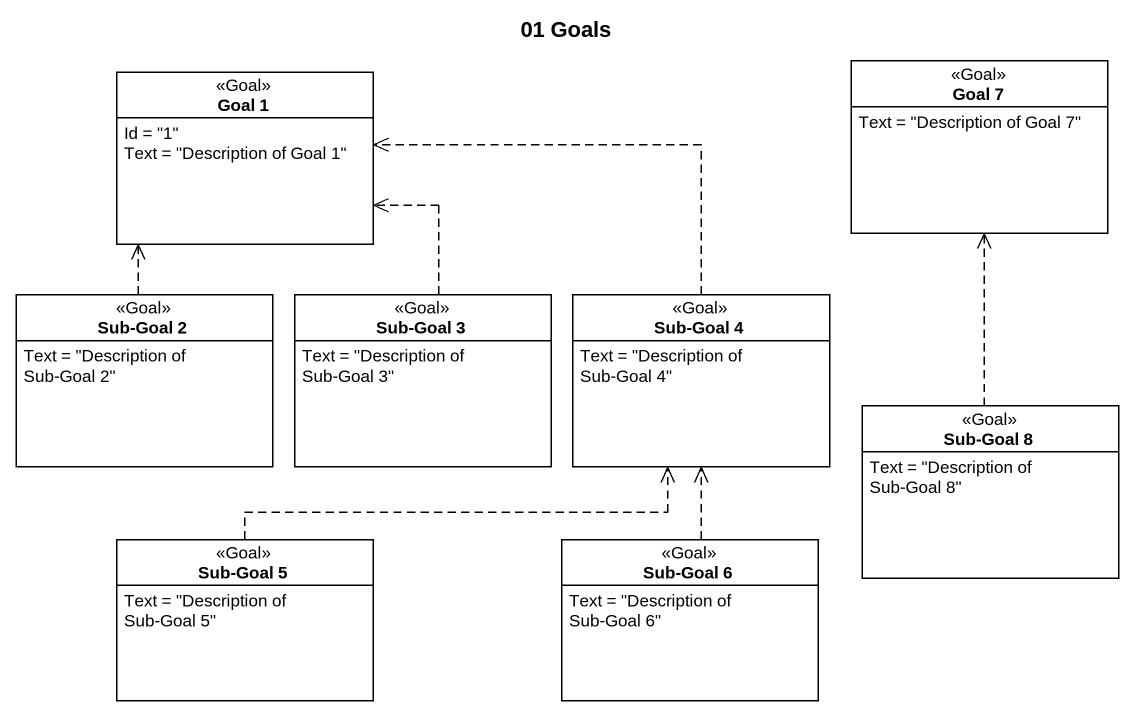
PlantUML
@startuml
title 01 Goals
hide circle
hide empty members
class "Goal 1" as Goal_1 <<Goal>> {
  Id = "1"
  Text = "Description of Goal 1"
}
class "Goal 7" as Goal_7 <<Goal>> {
  Text = "Description of Goal 7"
}
class "Sub-Goal 2" as Sub_Goal_2 <<Goal>> {
  Text = "Description of Sub-Goal 2"
}
class "Sub-Goal 3" as Sub_Goal_3 <<Goal>> {
  Text = "Description of Sub-Goal 3"
}
class "Sub-Goal 4" as Sub_Goal_4 <<Goal>> {
  Text = "Description of Sub-Goal 4"
}
class "Sub-Goal 8" as Sub_Goal_8 <<Goal>> {
  Text = "Description of Sub-Goal 8"
}
class "Sub-Goal 5" as Sub_Goal_5 <<Goal>> {
  Text = "Description of Sub-Goal 5"
}
class "Sub-Goal 6" as Sub_Goal_6 <<Goal>> {
  Text = "Description of Sub-Goal 6"
}
Sub_Goal_2 .up.> Goal_1
Sub_Goal_3 .up.> Goal_1
Sub_Goal_4 .left.> Goal_1
Sub_Goal_8 .up.> Goal_7
Sub_Goal_5 .right.> Sub_Goal_4
Sub_Goal_6 .up.> Sub_Goal_4
@enduml
